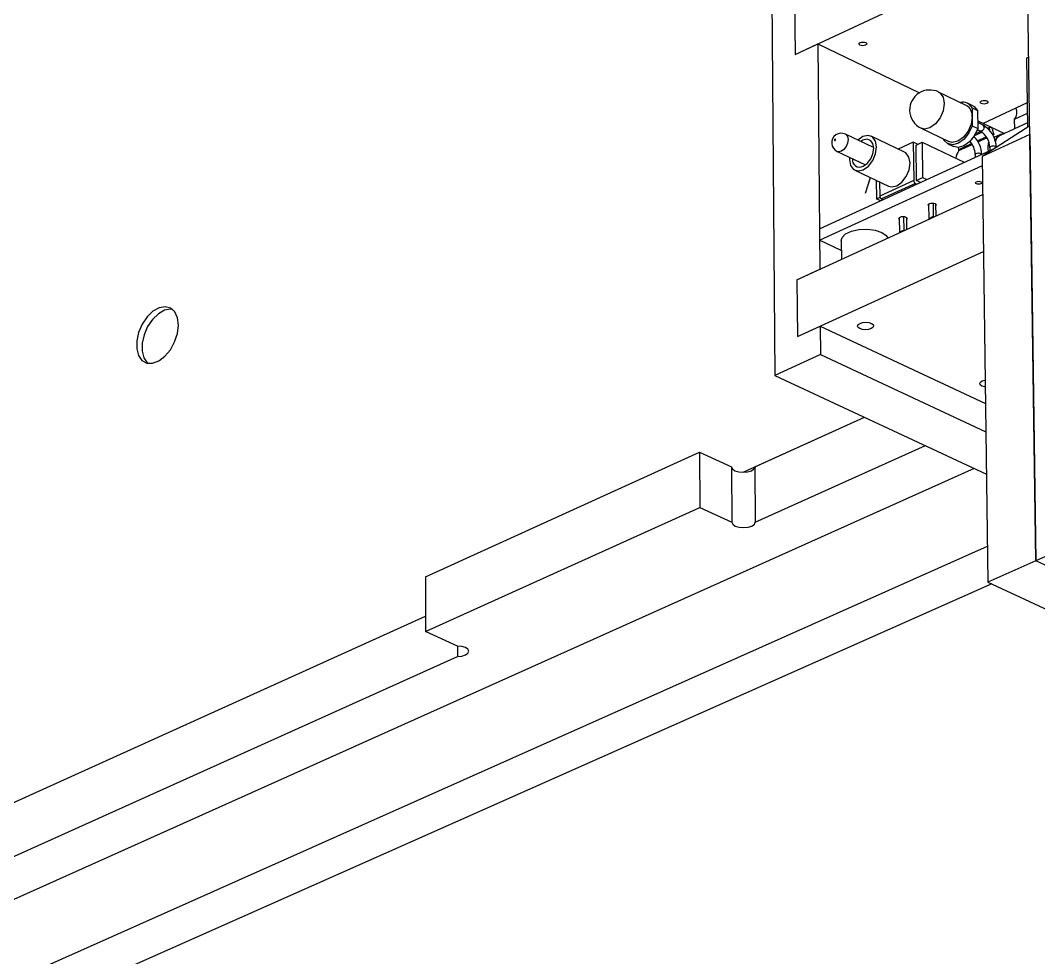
# Model space of a CAD drawing. Extents: x 0 to 155, y 0 to 209.
# Drawn here: x 90.74 to 114.9, y 114.1 to 136.35 of the extents above; entities that cross this region are included whole.
import ezdxf

# ---------------------------------------------------------------- set-up
doc = ezdxf.new("R2010")
doc.units = 0
doc.layers.get('0').update_dxf_attribs({"linetype": 'CONTINUOUS'})

msp = doc.modelspace()

# ---------------------------------------------------------------- linework, layer by layer
at = {"color": 7, "linetype": 'CONTINUOUS'}
for p, q in [((114.834, 123.52), (113.914, 189.268)), ((109.123, 135.536), (114.63, 138.112)), ((108.569, 137.272), (108.64, 127.922)), ((109.113, 136.864), (109.123, 135.536)), ((109.123, 135.536), (109.664, 135.789)), ((109.664, 135.789), (109.71, 130.44)), ((109.664, 135.789), (112.077, 134.63)), ((114.667, 135.473), (114.617, 135.45)), ((114.617, 135.45), (114.64, 133.813)), ((113.186, 134.33), (112.525, 134.648)), ((113.343, 134.318), (113.211, 134.382)), ((114.632, 134.387), (113.587, 133.904)), ((113.321, 134.271), (113.453, 134.208)), ((113.321, 134.271), (113.324, 134.059)), ((113.453, 134.208), (113.459, 133.784)), ((114.331, 134.003), (114.635, 134.143)), ((113.324, 134.059), (113.326, 133.847)), ((113.326, 133.847), (113.459, 133.784)), ((113.456, 133.967), (114.09, 133.663)), ((113.584, 133.86), (113.457, 133.921)), ((114.69, 133.845), (113.566, 133.121)), ((114.638, 133.915), (113.987, 133.615)), ((114.334, 133.775), (114.331, 134.003)), ((110.988, 133.328), (110.317, 133.649)), ((111.723, 133.22), (110.929, 133.599)), ((112.113, 133.788), (112.775, 133.471)), ((113.532, 133.714), (113.402, 133.653)), ((113.449, 133.756), (113.518, 133.722)), ((114.693, 133.64), (113.566, 133.121)), ((113.748, 133.813), (113.685, 133.784)), ((113.754, 133.715), (113.739, 133.781)), ((113.755, 133.814), (113.768, 133.813)), ((113.801, 133.776), (113.835, 133.631)), ((113.979, 133.632), (113.841, 133.569)), ((114.693, 133.64), (114.834, 123.52)), ((111.927, 133.456), (111.572, 133.292)), ((111.927, 133.456), (111.937, 132.548)), ((112.029, 133.407), (111.927, 133.456)), ((111.993, 133.39), (112.138, 133.457)), ((112.003, 132.55), (111.993, 133.39)), ((112.138, 133.457), (112.148, 132.617)), ((112.138, 133.457), (113.137, 132.98)), ((112.75, 133.419), (112.882, 133.356)), ((109.702, 131.397), (113.871, 133.318)), ((110.121, 133.236), (110.792, 132.916)), ((113.009, 133.284), (112.997, 133.334)), ((113.395, 133.166), (113.395, 133.167)), ((113.395, 133.166), (113.395, 133.099)), ((113.566, 133.121), (113.695, 123.013)), ((113.743, 133.327), (113.744, 133.259)), ((109.704, 131.129), (113.568, 132.907)), ((110.544, 132.791), (111.339, 132.413)), ((110.902, 132.609), (110.786, 132.238)), ((110.902, 132.609), (110.915, 132.615)), ((111.05, 132.55), (111.055, 132.113)), ((111.13, 132.512), (111.134, 132.178)), ((111.937, 132.548), (111.134, 132.178)), ((111.977, 132.479), (111.174, 132.109)), ((111.977, 132.479), (112.013, 132.462)), ((112.003, 132.55), (112.148, 132.617)), ((112.102, 132.503), (112.003, 132.55)), ((112.148, 132.617), (112.247, 132.57)), ((109.167, 130.19), (113.577, 132.215)), ((111.055, 132.113), (111.139, 132.152)), ((111.154, 132.066), (111.055, 132.113)), ((111.174, 132.109), (111.21, 132.092)), ((112.29, 131.984), (112.294, 131.64)), ((112.399, 132.011), (112.403, 131.69)), ((112.469, 131.706), (112.465, 131.985)), ((111.595, 131.665), (111.599, 131.321)), ((111.708, 131.371), (111.705, 131.692)), ((111.774, 131.387), (111.771, 131.666)), ((112.403, 131.69), (112.294, 131.64)), ((112.403, 131.69), (112.418, 131.683)), ((112.294, 131.64), (112.309, 131.633)), ((109.702, 131.397), (109.704, 131.129)), ((111.708, 131.371), (111.599, 131.321)), ((111.599, 131.321), (111.614, 131.314)), ((111.708, 131.371), (111.723, 131.364)), ((110.22, 130.885), (109.704, 131.129)), ((110.218, 131.124), (110.222, 130.675)), ((109.178, 128.844), (113.594, 130.863)), ((109.167, 130.19), (109.71, 130.44)), ((109.167, 130.19), (109.178, 128.844)), ((109.178, 128.844), (109.722, 129.093)), ((109.722, 129.093), (109.728, 128.418)), ((109.722, 129.093), (113.641, 127.253)), ((109.728, 128.418), (108.64, 127.922)), ((109.728, 128.418), (113.649, 126.582)), ((108.64, 127.922), (113.662, 125.578)), ((107.892, 125.622), (110.772, 126.927)), ((108.171, 125.749), (110.772, 126.927)), ((108.18, 124.435), (112.214, 126.254)), ((100.353, 123.143), (106.86, 126.1)), ((106.86, 126.1), (106.867, 124.785)), ((106.86, 126.1), (107.619, 125.749)), ((113.372, 125.713), (66.396, 104.619)), ((107.619, 125.749), (107.627, 124.435)), ((108.171, 125.749), (108.18, 124.435)), ((100.352, 121.839), (106.867, 124.785)), ((106.867, 124.785), (107.627, 124.435)), ((115.978, 124.028), (114.834, 123.52)), ((113.684, 123.858), (66.328, 102.743)), ((114.834, 123.52), (113.695, 123.013)), ((126.886, 117.925), (114.834, 123.52)), ((113.788, 122.97), (67.291, 102.307)), ((100.353, 123.143), (100.352, 121.839)), ((113.695, 123.013), (125.748, 117.439)), ((87.373, 116.331), (100.352, 122.208)), ((87.634, 116.449), (100.352, 122.208)), ((101.112, 121.496), (100.352, 121.839)), ((101.112, 121.496), (101.112, 121.25)), ((87.615, 115.166), (101.112, 121.25))]:
    msp.add_line(p, q, dxfattribs=at)
at = {"color": 8, "linetype": 'CONTINUOUS'}
for p, q in [((113.38, 133.615), (113.559, 133.697)), ((113.704, 133.765), (113.739, 133.781)), ((113.006, 133.256), (113.323, 133.402)), ((113.009, 133.284), (113.31, 133.422)), ((113.447, 133.486), (113.658, 133.583)), ((113.459, 133.465), (113.672, 133.563))]:
    msp.add_line(p, q, dxfattribs=at)
at = {"color": 7, "linetype": 'CONTINUOUS'}
for points in [[(110.799, 135.821), (110.819, 135.806), (110.825, 135.789), (110.818, 135.772), (110.797, 135.757), (110.766, 135.748), (110.73, 135.744), (110.694, 135.748), (110.663, 135.757), (110.643, 135.772), (110.637, 135.789), (110.644, 135.806), (110.665, 135.821), (110.696, 135.83), (110.732, 135.834), (110.768, 135.83), (110.799, 135.821)], [(113.343, 134.318), (113.369, 134.303), (113.453, 134.208)], [(113.676, 134.436), (113.696, 134.421), (113.702, 134.405), (113.694, 134.388), (113.673, 134.373), (113.642, 134.364), (113.606, 134.36), (113.571, 134.364), (113.541, 134.373), (113.521, 134.388), (113.514, 134.405), (113.522, 134.421), (113.543, 134.436), (113.574, 134.445), (113.61, 134.449), (113.646, 134.445), (113.676, 134.436)], [(113.326, 133.847), (113.246, 133.676), (113.132, 133.532), (112.999, 133.436), (112.864, 133.397), (112.743, 133.422), (112.653, 133.508), (112.636, 133.537)], [(113.324, 134.059), (113.3, 133.886), (113.227, 133.715), (113.116, 133.573), (112.985, 133.48), (112.854, 133.451), (112.775, 133.471)], [(110.74, 132.8), (110.863, 132.887), (110.966, 133.021), (111.034, 133.181), (111.057, 133.344), (111.031, 133.484), (110.96, 133.58), (110.855, 133.617), (110.732, 133.59), (110.614, 133.507)], [(113.459, 133.784), (113.378, 133.612), (113.264, 133.469), (113.131, 133.372), (112.996, 133.334), (112.882, 133.356)], [(113.739, 133.781), (113.738, 133.787), (113.737, 133.794), (113.738, 133.8), (113.74, 133.805), (113.743, 133.809), (113.746, 133.812), (113.751, 133.814), (113.755, 133.814)], [(110.073, 133.495), (110.078, 133.499), (110.082, 133.504), (110.085, 133.511), (110.086, 133.518), (110.085, 133.524), (110.082, 133.528), (110.078, 133.53), (110.073, 133.529), (110.067, 133.525), (110.063, 133.519), (110.06, 133.512), (110.059, 133.505), (110.06, 133.5), (110.063, 133.495), (110.068, 133.494), (110.073, 133.495)], [(110.739, 132.884), (110.836, 132.953), (110.917, 133.058), (110.971, 133.184), (110.989, 133.312), (110.968, 133.423), (110.913, 133.498), (110.83, 133.527), (110.733, 133.506), (110.68, 133.475)], [(111.339, 132.413), (111.411, 132.395), (111.534, 132.422), (111.657, 132.508), (111.76, 132.642), (111.829, 132.802), (111.851, 132.965), (111.825, 133.105), (111.754, 133.201), (111.723, 133.22)], [(110.417, 133.094), (110.415, 133.047), (110.441, 132.907), (110.512, 132.811), (110.617, 132.773), (110.74, 132.8)], [(113.424, 132.469), (113.408, 132.48), (113.403, 132.494), (113.409, 132.507), (113.426, 132.519), (113.452, 132.527), (113.481, 132.53), (113.51, 132.527), (113.534, 132.519), (113.55, 132.507), (113.556, 132.494), (113.549, 132.48), (113.532, 132.469), (113.507, 132.461), (113.478, 132.458), (113.449, 132.461), (113.424, 132.469)], [(113.426, 132.519), (113.452, 132.527), (113.481, 132.53), (113.51, 132.527), (113.534, 132.519), (113.55, 132.507), (113.556, 132.494), (113.549, 132.48), (113.532, 132.469), (113.507, 132.461), (113.478, 132.458), (113.449, 132.461), (113.424, 132.469), (113.408, 132.48), (113.403, 132.494), (113.409, 132.507), (113.426, 132.519)], [(112.29, 131.949), (112.289, 131.951), (112.282, 131.968), (112.29, 131.985), (112.311, 131.999)], [(112.311, 131.999), (112.342, 132.009), (112.379, 132.012), (112.415, 132.009), (112.446, 131.999), (112.466, 131.985), (112.472, 131.968), (112.466, 131.952)], [(111.596, 131.63), (111.594, 131.632), (111.588, 131.649), (111.596, 131.665), (111.617, 131.68)], [(111.617, 131.68), (111.648, 131.69), (111.684, 131.693), (111.721, 131.69), (111.751, 131.68), (111.771, 131.665), (111.778, 131.649), (111.771, 131.633)], [(110.218, 131.124), (110.239, 131.196), (110.323, 131.278), (110.463, 131.342), (110.64, 131.381), (110.834, 131.389), (111.021, 131.365), (111.179, 131.313)], [(111.179, 131.313), (111.288, 131.239), (111.326, 131.182)], [(94.495, 129.111), (94.474, 129.287), (94.411, 129.427), (94.311, 129.518), (94.183, 129.551), (94.038, 129.525), (93.891, 129.442), (93.752, 129.308), (93.635, 129.137), (93.55, 128.942), (93.505, 128.742), (93.504, 128.553), (93.546, 128.394), (93.628, 128.277), (93.743, 128.213), (93.881, 128.209), (94.029, 128.264), (94.174, 128.374), (94.303, 128.528), (94.405, 128.714), (94.471, 128.914), (94.495, 129.111)], [(94.365, 129.487), (94.31, 129.493), (94.166, 129.467), (94.018, 129.384), (93.879, 129.25), (93.763, 129.078), (93.678, 128.884), (93.633, 128.683), (93.631, 128.495), (93.673, 128.335), (93.756, 128.219), (93.762, 128.213)], [(110.933, 129.155), (110.974, 129.127), (110.987, 129.093), (110.971, 129.059), (110.929, 129.031), (110.867, 129.012), (110.794, 129.005), (110.722, 129.012), (110.661, 129.031), (110.62, 129.059), (110.607, 129.093), (110.622, 129.127), (110.665, 129.155), (110.727, 129.174), (110.8, 129.181), (110.872, 129.174), (110.933, 129.155)], [(113.558, 127.669), (113.518, 127.697), (113.505, 127.73), (113.521, 127.764), (113.563, 127.792), (113.625, 127.811), (113.634, 127.812)], [(113.636, 127.647), (113.618, 127.65), (113.558, 127.669)], [(107.619, 125.749), (107.638, 125.7), (107.697, 125.659), (107.786, 125.632), (107.892, 125.622), (107.998, 125.632), (108.088, 125.659), (108.149, 125.7), (108.171, 125.749)], [(107.627, 124.435), (107.647, 124.387), (107.706, 124.346), (107.795, 124.319), (107.901, 124.31), (108.007, 124.319), (108.097, 124.346), (108.158, 124.387), (108.18, 124.435)], [(101.112, 121.25), (101.217, 121.259), (101.305, 121.286), (101.364, 121.326), (101.385, 121.373), (101.364, 121.42), (101.305, 121.46), (101.216, 121.487), (101.112, 121.496)]]:
    msp.add_lwpolyline(points, dxfattribs=at)
at = {"color": 8, "linetype": 'CONTINUOUS'}
for points in [[(112.525, 134.648), (112.558, 134.628), (112.634, 134.526), (112.662, 134.377), (112.638, 134.204), (112.565, 134.033), (112.454, 133.89), (112.323, 133.797), (112.192, 133.768), (112.113, 133.788)], [(110.317, 133.648), (110.333, 133.639), (110.369, 133.59), (110.383, 133.518), (110.371, 133.435), (110.336, 133.353), (110.283, 133.285), (110.221, 133.24)], [(113.606, 133.816), (113.602, 133.789), (113.591, 133.761), (113.573, 133.738), (113.552, 133.724), (113.531, 133.719), (113.518, 133.722)], [(113.874, 133.353), (113.85, 133.361), (113.821, 133.364), (113.792, 133.361), (113.767, 133.353), (113.75, 133.341), (113.743, 133.328), (113.743, 133.327)], [(113.895, 133.333), (113.89, 133.341), (113.874, 133.353)], [(110.221, 133.24), (110.158, 133.227), (110.121, 133.236)], [(113.395, 133.167), (113.395, 133.167), (113.401, 133.181), (113.418, 133.192), (113.443, 133.2), (113.472, 133.203), (113.501, 133.2), (113.526, 133.192), (113.542, 133.181), (113.547, 133.168)]]:
    msp.add_lwpolyline(points, dxfattribs=at)
at = {"color": 7, "linetype": 'CONTINUOUS'}
for centre, radius, start, end in [((112.318, 134.219), 0.477, 64.3108, 180.6727), ((113.108, 134.168), 0.237, 25.9792, 104.72), ((113.05, 134.091), 0.276, 353.4315, 60.2872), ((112.319, 134.218), 0.478, 180.6597, 244.402), ((114.124, 134.163), 0.262, 322.2419, 22.5901), ((113.285, 133.327), 0.611, 0.1581, 60.6686), ((110.219, 133.442), 0.226, 64.492, 244.5565), ((112.949, 133.165), 0.598, 0.2732, 45.7868), ((113.276, 133.322), 0.468, 0.5626, 58.7557), ((113.755, 133.769), 0.0463, 8.6994, 74.3132), ((114.067, 133.441), 0.209, 91.4411, 166.3087), ((114.096, 133.412), 0.23, 118.2297, 168.5601), ((112.928, 133.161), 0.467, 0.6525, 43.2238), ((114.331, 133.346), 0.634, 168.3573, 189.4442), ((113.331, 133.031), 0.395, 145.3052, 173.6296), ((112.977, 133.273), 0.0343, 329.0641, 17.3206), ((110.659, 133.042), 0.177, 173.2975, 296.8319), ((112.019, 132.549), 0.082, 180.8237, 239.3964), ((111.215, 132.179), 0.0817, 180.7738, 239.4614)]:
    msp.add_arc(centre, radius, start, end, dxfattribs=at)
at = {"color": 8, "linetype": 'CONTINUOUS'}
msp.add_arc((113.562, 133.821), 0.0441, 353.4701, 60.3166, dxfattribs=at)

doc.saveas('drawing.dxf')
